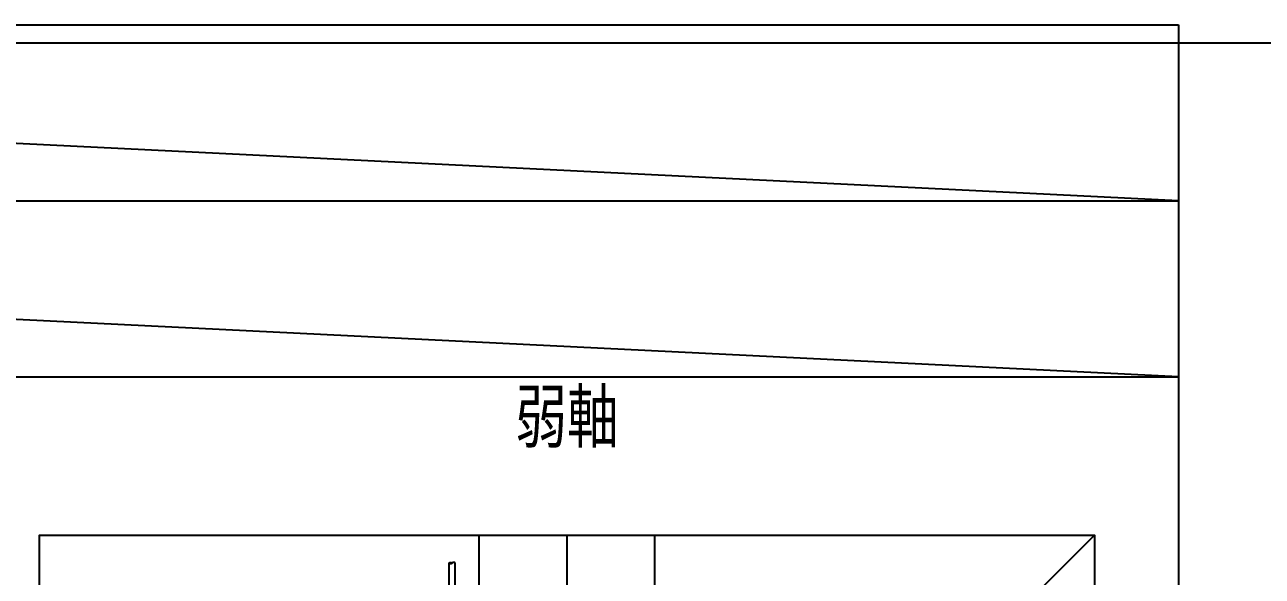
# Model space of a CAD drawing. Extents: x -668440 to 1010955, y -1678500 to 210463.
# Drawn here: x -617260 to -596148, y -724355 to -714953 of the extents above; entities that cross this region are included whole.
import ezdxf
from ezdxf.enums import TextEntityAlignment as Align

# ---------------------------------------------------------------- set-up
doc = ezdxf.new("R2010")
doc.units = 0
doc.header["$MEASUREMENT"] = 0
doc.linetypes.add('CENTER', pattern=[2, 1.25, -0.25, 0.25, -0.25])
doc.layers.get('0').update_dxf_attribs({"color": 3, "linetype": 'CONTINUOUS'})
doc.layers.get('Defpoints').update_dxf_attribs({"color": 251, "linetype": 'CONTINUOUS'})
for name, color, linetype in [('S柱', 4, 'CONTINUOUS'), ('注記', 3, 'CONTINUOUS'), ('通り芯', 3, 'CENTER')]:
    doc.layers.add(name, color=color, linetype=linetype)
doc.styles.add('DRACAD', font='txt', dxfattribs={"width": 0.85, "bigfont": 'extfont2'})

# ---------------------------------------------------------------- blocks, each defined once
blk = doc.blocks.new('TC01')
at = {"layer": '注記', "color": 4, "linetype": 'Continuous'}
for p, q in [((4963.1, 29568.6), (4963.1, 29520.6)), ((4973.1, 29568.6), (4973.1, 29520.6)), ((4963.1, 29520.6), (4963.1, 29520.6)), ((4963.1, 29520.6), (4963.1, 29520.6)), ((4963.1, 29520.6), (4963.1, 29520.6)), ((4963.1, 29520.6), (4963.1, 29520.6)), ((4963.1, 29520.6), (4963.1, 29520.5)), ((4963.1, 29520.5), (4963.1, 29520.5)), ((4963.1, 29520.5), (4963.1, 29520.5)), ((4963.1, 29520.5), (4963.1, 29520.5)), ((4963.1, 29520.5), (4963.1, 29520.5)), ((4963.1, 29520.5), (4963.1, 29520.5)), ((4963.1, 29520.5), (4963.1, 29520.4)), ((4963.1, 29520.4), (4963.1, 29520.4)), ((4963.1, 29520.4), (4963.1, 29520.4)), ((4963.1, 29520.4), (4963.1, 29520.4)), ((4963.1, 29520.4), (4963.1, 29520.4)), ((4963.1, 29520.4), (4963.1, 29520.4)), ((4963.1, 29520.4), (4963.1, 29520.4)), ((4963.1, 29520.4), (4963.1, 29520.3)), ((4963.1, 29520.3), (4963.1, 29520.3)), ((4963.1, 29520.3), (4963.2, 29520.3)), ((4963.2, 29520.3), (4963.2, 29520.3)), ((4963.2, 29520.3), (4963.2, 29520.3)), ((4963.2, 29520.3), (4963.2, 29520.3)), ((4963.2, 29520.3), (4963.2, 29520.2)), ((4963.2, 29520.2), (4963.2, 29520.2)), ((4963.2, 29520.2), (4963.2, 29520.2)), ((4963.2, 29520.2), (4963.2, 29520.2)), ((4963.2, 29520.2), (4963.2, 29520.2)), ((4963.2, 29520.2), (4963.3, 29520.2)), ((4963.3, 29520.2), (4963.3, 29520.1)), ((4963.3, 29520.1), (4963.3, 29520.1)), ((4963.3, 29520.1), (4963.3, 29520.1)), ((4963.3, 29520.1), (4963.3, 29520.1)), ((4963.3, 29520.1), (4963.3, 29520.1)), ((4963.3, 29520.1), (4963.3, 29520.1)), ((4963.3, 29520.1), (4963.4, 29520)), ((4963.4, 29520), (4963.4, 29520)), ((4963.4, 29520), (4963.4, 29520)), ((4963.4, 29520), (4963.4, 29520)), ((4963.4, 29520), (4963.4, 29520)), ((4963.4, 29520), (4963.5, 29520)), ((4963.5, 29520), (4963.5, 29519.9)), ((4963.5, 29519.9), (4963.5, 29519.9)), ((4963.5, 29519.9), (4963.5, 29519.9)), ((4963.5, 29519.9), (4963.5, 29519.9)), ((4963.5, 29519.9), (4963.6, 29519.9)), ((4963.6, 29519.9), (4963.6, 29519.9)), ((4963.6, 29519.9), (4963.6, 29519.8)), ((4963.6, 29519.8), (4963.6, 29519.8)), ((4963.6, 29519.8), (4963.6, 29519.8)), ((4963.6, 29519.8), (4963.7, 29519.8)), ((4963.7, 29519.8), (4963.7, 29519.8)), ((4963.7, 29519.8), (4963.7, 29519.8)), ((4963.7, 29519.8), (4963.7, 29519.7)), ((4963.7, 29519.7), (4963.8, 29519.7)), ((4963.8, 29519.7), (4963.8, 29519.7)), ((4963.8, 29519.7), (4963.8, 29519.7)), ((4963.8, 29519.7), (4963.9, 29519.7)), ((4963.9, 29519.7), (4963.9, 29519.7)), ((4963.9, 29519.7), (4963.9, 29519.7)), ((4963.9, 29519.7), (4963.9, 29519.6)), ((4963.9, 29519.6), (4964, 29519.6)), ((4964, 29519.6), (4964, 29519.6)), ((4964, 29519.6), (4964, 29519.6)), ((4964, 29519.6), (4964.1, 29519.6)), ((4964.1, 29519.6), (4964.1, 29519.5)), ((4964.1, 29519.5), (4964.2, 29519.5)), ((4964.2, 29519.5), (4964.3, 29519.5)), ((4964.3, 29519.5), (4964.3, 29519.4)), ((4964.3, 29519.4), (4964.4, 29519.4)), ((4964.4, 29519.4), (4964.5, 29519.4)), ((4964.5, 29519.4), (4964.5, 29519.4)), ((4964.5, 29519.4), (4964.6, 29519.4)), ((4964.6, 29519.4), (4964.6, 29519.3)), ((4964.6, 29519.3), (4964.7, 29519.3)), ((4964.7, 29519.3), (4964.8, 29519.3)), ((4964.8, 29519.3), (4964.8, 29519.3)), ((4964.8, 29519.3), (4964.9, 29519.3)), ((4964.9, 29519.3), (4964.9, 29519.3)), ((4964.9, 29519.3), (4965, 29519.3)), ((4965, 29519.3), (4965.1, 29519.3)), ((4965.1, 29519.3), (4965.1, 29519.2)), ((4965.1, 29519.2), (4965.2, 29519.2)), ((4965.2, 29519.2), (4965.3, 29519.2)), ((4965.3, 29519.2), (4965.3, 29519.2)), ((4965.3, 29519.2), (4965.4, 29519.2)), ((4965.4, 29519.2), (4965.4, 29519.2)), ((4965.4, 29519.2), (4965.5, 29519.2)), ((4965.5, 29519.2), (4965.6, 29519.3)), ((4965.6, 29519.3), (4965.6, 29519.3)), ((4965.6, 29519.3), (4965.7, 29519.3)), ((4965.7, 29519.3), (4965.8, 29519.3)), ((4965.8, 29519.3), (4965.8, 29519.3)), ((4965.8, 29519.3), (4965.9, 29519.3)), ((4965.9, 29519.3), (4965.9, 29519.3)), ((4965.9, 29519.3), (4966, 29519.3)), ((4966, 29519.3), (4966.1, 29519.3)), ((4966.1, 29519.3), (4966.1, 29519.4)), ((4966.1, 29519.4), (4966.2, 29519.4)), ((4966.2, 29519.4), (4966.3, 29519.4)), ((4966.3, 29519.4), (4966.4, 29519.5)), ((4966.3, 29519.4), (4966.3, 29519.4)), ((4966.4, 29519.5), (4966.5, 29519.5)), ((4966.5, 29519.5), (4966.5, 29519.5)), ((4966.5, 29519.5), (4966.6, 29519.5)), ((4966.6, 29519.5), (4966.6, 29519.6)), ((4966.6, 29519.6), (4966.7, 29519.6)), ((4966.7, 29519.6), (4966.8, 29519.6)), ((4966.8, 29519.6), (4966.8, 29519.7)), ((4966.8, 29519.7), (4966.9, 29519.7)), ((4966.9, 29519.7), (4967, 29519.7)), ((4967, 29519.7), (4967, 29519.8)), ((4967, 29519.8), (4967.1, 29519.8)), ((4967.1, 29519.8), (4967.2, 29519.9)), ((4967.2, 29519.9), (4967.3, 29520)), ((4967.2, 29519.9), (4967.2, 29519.9)), ((4967.3, 29520), (4967.4, 29520.1)), ((4967.3, 29520), (4967.3, 29520)), ((4967.4, 29520.1), (4967.5, 29520.1)), ((4967.5, 29520.1), (4967.5, 29520.2)), ((4967.5, 29520.2), (4967.6, 29520.2)), ((4967.6, 29520.2), (4967.7, 29520.3)), ((4967.7, 29520.3), (4967.8, 29520.4)), ((4967.7, 29520.3), (4967.7, 29520.3)), ((4967.8, 29520.4), (4967.9, 29520.4)), ((4967.9, 29520.5), (4968, 29520.6)), ((4967.9, 29520.4), (4967.9, 29520.5)), ((4968, 29520.6), (4968.1, 29520.6)), ((4968.1, 29520.7), (4968.2, 29520.8)), ((4968.1, 29520.6), (4968.1, 29520.7)), ((4968.2, 29520.5), (4968.1, 29520.6)), ((4968.1, 29520.6), (4968.1, 29520.6)), ((4968.2, 29520.8), (4968.3, 29520.8)), ((4968.3, 29520.4), (4968.2, 29520.5)), ((4968.3, 29520.8), (4968.3, 29520.9)), ((4968.3, 29520.9), (4968.4, 29520.9)), ((4968.4, 29520.3), (4968.3, 29520.4)), ((4968.3, 29520.4), (4968.3, 29520.4)), ((4968.4, 29520.9), (4968.4, 29521)), ((4968.4, 29521), (4968.5, 29521)), ((4968.5, 29520.2), (4968.4, 29520.3)), ((4968.4, 29520.3), (4968.4, 29520.3)), ((4968.5, 29521), (4968.6, 29521.1)), ((4968.6, 29520.2), (4968.5, 29520.2)), ((4968.6, 29521.1), (4968.7, 29521.2)), ((4968.6, 29521.1), (4968.6, 29521.1)), ((4968.6, 29520.1), (4968.6, 29520.2)), ((4968.7, 29520.1), (4968.6, 29520.1)), ((4968.7, 29521.2), (4968.8, 29521.2)), ((4968.8, 29520), (4968.7, 29520.1)), ((4968.8, 29521.2), (4968.8, 29521.3)), ((4968.8, 29521.3), (4968.9, 29521.3)), ((4968.9, 29519.9), (4968.8, 29520)), ((4968.8, 29520), (4968.8, 29520)), ((4968.9, 29521.3), (4969, 29521.4)), ((4969, 29519.9), (4968.9, 29519.9)), ((4969, 29521.4), (4969.1, 29521.5)), ((4969, 29521.4), (4969, 29521.4)), ((4969, 29519.8), (4969, 29519.9)), ((4969.1, 29519.8), (4969, 29519.8)), ((4969.1, 29521.5), (4969.2, 29521.5)), ((4969.2, 29519.7), (4969.1, 29519.8)), ((4969.2, 29521.5), (4969.3, 29521.6)), ((4969.2, 29521.5), (4969.2, 29521.5)), ((4969.3, 29519.7), (4969.2, 29519.7)), ((4969.2, 29519.7), (4969.2, 29519.7)), ((4969.3, 29521.6), (4969.4, 29521.7)), ((4969.3, 29521.6), (4969.3, 29521.6)), ((4969.3, 29519.6), (4969.3, 29519.7)), ((4969.4, 29519.6), (4969.3, 29519.6)), ((4969.4, 29521.7), (4969.5, 29521.7)), ((4969.5, 29519.6), (4969.4, 29519.6)), ((4969.5, 29521.7), (4969.5, 29521.7)), ((4969.5, 29521.7), (4969.6, 29521.7)), ((4969.5, 29519.5), (4969.5, 29519.6)), ((4969.6, 29519.5), (4969.5, 29519.5)), ((4969.6, 29521.7), (4969.7, 29521.8)), ((4969.7, 29519.5), (4969.6, 29519.5)), ((4969.7, 29521.8), (4969.7, 29521.8)), ((4969.7, 29521.8), (4969.8, 29521.8)), ((4969.8, 29519.4), (4969.7, 29519.5)), ((4969.7, 29519.5), (4969.7, 29519.5)), ((4969.8, 29521.8), (4969.9, 29521.8)), ((4969.9, 29519.4), (4969.8, 29519.4)), ((4969.9, 29521.8), (4969.9, 29521.9)), ((4969.9, 29521.9), (4970, 29521.9)), ((4970, 29519.4), (4969.9, 29519.4)), ((4969.9, 29519.4), (4969.9, 29519.4)), ((4970, 29521.9), (4970, 29521.9)), ((4970, 29521.9), (4970.1, 29521.9)), ((4970, 29519.3), (4970, 29519.4)), ((4970.1, 29519.3), (4970, 29519.3)), ((4970.1, 29521.9), (4970.2, 29521.9)), ((4970.2, 29519.3), (4970.1, 29519.3)), ((4970.2, 29521.9), (4970.2, 29522)), ((4970.2, 29522), (4970.3, 29522)), ((4970.3, 29519.3), (4970.2, 29519.3)), ((4970.2, 29519.3), (4970.2, 29519.3)), ((4970.3, 29522), (4970.4, 29522)), ((4970.4, 29519.3), (4970.3, 29519.3)), ((4970.4, 29522), (4970.4, 29522)), ((4970.4, 29522), (4970.5, 29522)), ((4970.5, 29519.3), (4970.4, 29519.3)), ((4970.4, 29519.3), (4970.4, 29519.3)), ((4970.5, 29522), (4970.5, 29522)), ((4970.5, 29522), (4970.6, 29522)), ((4970.6, 29519.2), (4970.5, 29519.3)), ((4970.5, 29519.3), (4970.5, 29519.3)), ((4970.6, 29522), (4970.7, 29522)), ((4970.7, 29519.2), (4970.6, 29519.2)), ((4970.7, 29522), (4970.7, 29522)), ((4970.7, 29522), (4970.8, 29522)), ((4970.8, 29519.2), (4970.7, 29519.2)), ((4970.7, 29519.2), (4970.7, 29519.2)), ((4970.8, 29522), (4970.9, 29522)), ((4970.9, 29519.2), (4970.8, 29519.2)), ((4970.9, 29522), (4970.9, 29522)), ((4970.9, 29522), (4971, 29522)), ((4971, 29519.2), (4970.9, 29519.2)), ((4970.9, 29519.2), (4970.9, 29519.2)), ((4971, 29522), (4971, 29522)), ((4971, 29522), (4971.1, 29522)), ((4971.1, 29519.3), (4971, 29519.3)), ((4971, 29519.3), (4971, 29519.2)), ((4971.1, 29522), (4971.2, 29522)), ((4971.2, 29519.3), (4971.1, 29519.3)), ((4971.2, 29522), (4971.2, 29522)), ((4971.2, 29522), (4971.3, 29522)), ((4971.3, 29519.3), (4971.2, 29519.3)), ((4971.2, 29519.3), (4971.2, 29519.3)), ((4971.3, 29522), (4971.3, 29521.9)), ((4971.3, 29521.9), (4971.4, 29521.9)), ((4971.4, 29519.3), (4971.3, 29519.3)), ((4971.3, 29519.3), (4971.3, 29519.3)), ((4971.4, 29521.9), (4971.5, 29521.9)), ((4971.5, 29519.3), (4971.4, 29519.3)), ((4971.5, 29521.9), (4971.5, 29521.9)), ((4971.5, 29521.9), (4971.6, 29521.9)), ((4971.6, 29519.4), (4971.5, 29519.4)), ((4971.5, 29519.4), (4971.5, 29519.3)), ((4971.6, 29521.9), (4971.7, 29521.9)), ((4971.7, 29519.4), (4971.6, 29519.4)), ((4971.7, 29521.9), (4971.7, 29521.8)), ((4971.7, 29521.8), (4971.8, 29521.8)), ((4971.8, 29519.4), (4971.7, 29519.4)), ((4971.7, 29519.4), (4971.7, 29519.4)), ((4971.8, 29521.8), (4971.8, 29521.8)), ((4971.8, 29521.8), (4971.9, 29521.8)), ((4971.9, 29519.5), (4971.8, 29519.5)), ((4971.8, 29519.5), (4971.8, 29519.4)), ((4971.9, 29521.8), (4972, 29521.7)), ((4972, 29519.5), (4971.9, 29519.5)), ((4972, 29521.7), (4972, 29521.7)), ((4972, 29521.7), (4972.1, 29521.7)), ((4972.1, 29519.6), (4972, 29519.6)), ((4972, 29519.6), (4972, 29519.5)), ((4972.1, 29521.7), (4972.1, 29521.6)), ((4972.1, 29521.6), (4972.2, 29521.6)), ((4972.2, 29519.7), (4972.1, 29519.6)), ((4972.1, 29519.6), (4972.1, 29519.6)), ((4972.2, 29521.6), (4972.3, 29521.6)), ((4972.3, 29519.7), (4972.2, 29519.7)), ((4972.3, 29521.6), (4972.3, 29521.5)), ((4972.3, 29521.5), (4972.4, 29521.5)), ((4972.4, 29519.7), (4972.3, 29519.7)), ((4972.3, 29519.7), (4972.3, 29519.7)), ((4972.4, 29521.5), (4972.4, 29521.5)), ((4972.4, 29521.5), (4972.5, 29521.4)), ((4972.5, 29519.8), (4972.4, 29519.8)), ((4972.4, 29519.8), (4972.4, 29519.7)), ((4972.5, 29521.4), (4972.5, 29521.4)), ((4972.5, 29521.4), (4972.6, 29521.4)), ((4972.6, 29519.9), (4972.5, 29519.8)), ((4972.5, 29519.8), (4972.5, 29519.8)), ((4972.6, 29521.4), (4972.6, 29521.3)), ((4972.6, 29521.3), (4972.6, 29521.3)), ((4972.6, 29521.3), (4972.7, 29521.3)), ((4972.7, 29520), (4972.6, 29519.9)), ((4972.6, 29519.9), (4972.6, 29519.9)), ((4972.6, 29519.9), (4972.6, 29519.9)), ((4972.7, 29521.3), (4972.7, 29521.2)), ((4972.7, 29521.2), (4972.7, 29521.2)), ((4972.7, 29521.2), (4972.8, 29521.2)), ((4972.8, 29520.1), (4972.7, 29520)), ((4972.7, 29520), (4972.7, 29520)), ((4972.7, 29520), (4972.7, 29520)), ((4972.8, 29521.2), (4972.8, 29521.1)), ((4972.8, 29521.1), (4972.8, 29521.1)), ((4972.8, 29521.1), (4972.9, 29521.1)), ((4972.9, 29520.2), (4972.8, 29520.1)), ((4972.8, 29520.1), (4972.8, 29520.1)), ((4972.8, 29520.1), (4972.8, 29520.1)), ((4972.9, 29521.1), (4972.9, 29521)), ((4972.9, 29521), (4972.9, 29521)), ((4972.9, 29521), (4972.9, 29521)), ((4972.9, 29521), (4973, 29521)), ((4973, 29520.3), (4972.9, 29520.3)), ((4972.9, 29520.3), (4972.9, 29520.2)), ((4972.9, 29520.2), (4972.9, 29520.2)), ((4972.9, 29520.2), (4972.9, 29520.2)), ((4973, 29521), (4973, 29520.9)), ((4973, 29520.9), (4973, 29520.9)), ((4973, 29520.9), (4973, 29520.9)), ((4973, 29520.9), (4973, 29520.8)), ((4973, 29520.8), (4973, 29520.8)), ((4973, 29520.8), (4973, 29520.8)), ((4973, 29520.8), (4973, 29520.7)), ((4973, 29520.7), (4973.1, 29520.7)), ((4973.1, 29520.6), (4973, 29520.5)), ((4973, 29520.5), (4973, 29520.5)), ((4973, 29520.5), (4973, 29520.5)), ((4973, 29520.5), (4973, 29520.4)), ((4973, 29520.4), (4973, 29520.4)), ((4973, 29520.4), (4973, 29520.4)), ((4973, 29520.4), (4973, 29520.3)), ((4973, 29520.3), (4973, 29520.3)), ((4973.1, 29520.7), (4973.1, 29520.7)), ((4973.1, 29520.7), (4973.1, 29520.6)), ((4973.1, 29520.6), (4973.1, 29520.6)), ((4973.1, 29520.6), (4973.1, 29520.6))]:
    blk.add_line(p, q, dxfattribs=at)
blk = doc.blocks.new('剛接合部C1Y')
at = {"layer": 'Defpoints'}
for p, q in [((-226827.6965, -376420), (-232913.84825, -376120)), ((-233913.84825, -376150.73644), (-194214.20716, -376150.73644)), ((-226827.6965, -376150.73644), (-226827.6965, -393525.7562)), ((-226827.6965, -376720), (-232913.84825, -376420)), ((-226970.77238, -376990), (-228770.77238, -378790))]:
    blk.add_line(p, q, dxfattribs=at)
blk.add_lwpolyline([(-228770.77238, -378790), (-228770.77238, -376990), (-226970.77238, -376990), (-226970.77238, -378790)], close=True, dxfattribs=at)
at = {"layer": 'S柱'}
for p, q in [((-228020.77238, -378790), (-228020.77238, -376990)), ((-227720.77238, -378790), (-227720.77238, -376990))]:
    blk.add_line(p, q, dxfattribs=at)
at = {"layer": '注記'}
for p, q in [((-232913.84825, -376120), (-226827.6965, -376120)), ((-226827.6965, -376120), (-226827.6965, -388200)), ((-232913.84825, -376420), (-226827.6965, -376420)), ((-232913.84825, -376720), (-226827.6965, -376720))]:
    blk.add_line(p, q, dxfattribs=at)
at = {"layer": '通り芯', "linetype": 'CENTER', "ltscale": 600}
blk.add_line((-227870.77238, -378923.33333), (-227870.77238, -376990), dxfattribs=at)
at = {"rotation": 180}
blk.add_blockref('TC01', (-223098.71585, -347517.37342, 520), dxfattribs=at)
at = {"layer": '注記', "style": 'DRACAD', "width": 0.8}
blk.add_text('弱軸', height=100, dxfattribs=at).set_placement((-227870.77238, -376870.92727), align=Align.BOTTOM_CENTER)

msp = doc.modelspace()

# ---------------------------------------------------------------- block references
at = {"xscale": 10, "yscale": 10, "zscale": 10}
msp.add_blockref('剛接合部C1Y', (1670698.6842, 3046247.35843, 5600), dxfattribs=at)

doc.saveas('drawing.dxf')
